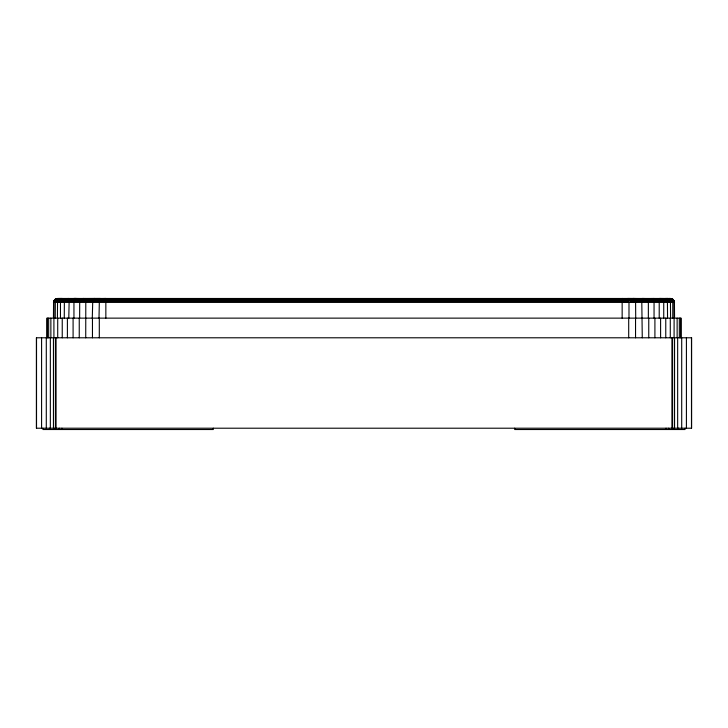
<?xml version="1.0" encoding="UTF-8"?>
<svg xmlns="http://www.w3.org/2000/svg" width="728" height="728" viewBox="0 0 728 728"><rect width="100%" height="100%" fill="white"/><g stroke="black" fill="none" stroke-linecap="round" stroke-linejoin="round"><path stroke-width="1.09" d="M100.373 298.48L62.981 298.616C60.342 298.38 56.183 297.898 55.346 301.392L53.881 302.411L54.291 300.446L53.908 301.392L53.908 337.792M674.565 318.136L674.428 301.392L672.599 299.008L670.634 298.48L57.366 298.48L55.401 299.008L53.572 301.392L53.435 318.136M57.676 298.48L54.919 299.636L53.881 302.411L55.728 300.446M105.851 318.136L105.851 298.48L99.39 298.616L99.008 318.136M73.947 318.136L73.947 302.411L74.847 298.48L97.98 298.799M672.781 318.136L672.781 302.411C672.781 298.28 668.04 298.161 665.019 298.616L86.905 298.616L85.795 302.411L85.731 337.792M627.627 298.48L667.84 298.835M99.263 299.008L94.203 298.48L92.793 299.008L92.283 318.136M58.04 298.616L81.099 298.616L79.707 301.392L79.643 318.136M53.908 301.392L53.435 302.411L674.565 302.411L672.972 299.636L670.634 298.48M60.46 318.136L60.46 302.411L61.989 298.48L59.241 299.008L56.666 298.616M76.231 298.48L70.843 298.616L69.16 300.446L68.787 318.136M654.053 318.136L654.053 302.411L653.153 298.48L665.838 299.008M56.347 298.616L60.115 298.616L58.486 299.636L57.548 301.392L57.421 318.136M74.647 299.636L75.712 298.616M659.213 318.136L659.213 302.411L658.394 299.636L659.432 298.48L671.334 298.616L673.082 299.636L669.341 298.48L672.272 299.008M642.269 337.792L641.768 299.636L642.815 298.48L662.171 299.008L663.736 302.411L663.736 318.136M61.452 299.636L62.754 298.48L60.124 298.871M55.028 299.636L57.366 298.48M67.467 298.48L65.829 299.008L64.373 301.392L64.264 318.136M56.329 299.636L58.659 298.48L55.728 299.008M58.486 299.636L61.989 298.48L62.162 299.008L70.843 298.616M92.793 299.008L94.203 298.48M80.217 299.636L83.638 298.48L86.541 299.008L627.855 299.008L633.26 298.48L641.095 298.616L641.768 299.636M54.919 299.636L58.659 298.48M627.745 298.616L628.064 301.392L628.992 302.411L635.58 300.446L634.962 298.616L630.757 298.799M83.201 298.944L85.185 298.48L82.446 298.799M69.606 299.636L74.847 298.48L75.139 299.008L83.638 298.48L86.232 299.636M627.945 299.636L633.26 298.48L635.207 299.008L642.815 298.48L647.784 299.636L648.357 302.411L648.357 318.136M66.739 298.835L68.569 298.48L66.576 298.616M642.424 298.835L646.373 298.835M58.786 298.48L55.401 299.008M622.149 302.411L628.064 301.392L55.346 301.392L55.219 318.136M651.769 298.48L655.955 298.799M628.018 300.446L628.992 302.411L635.68 301.392L674.428 301.392M74.847 298.48L62.162 299.008M671.653 298.616L667.885 298.616L669.514 299.636L670.452 301.392L670.579 318.136M672.599 299.008L665.246 298.48L667.43 301.392L667.54 318.136M54.591 299.636L673.409 299.636M53.963 300.446L674.037 300.446M670.324 298.48L671.334 298.616M660.533 298.48L661.424 298.616M672.172 299.008L669.214 298.48L670.879 299.008M669.341 298.48L669.96 298.616M94.74 298.48L96.86 298.944M655.245 298.944L646.901 298.616L647.784 299.636M665.246 298.48L669.514 299.636M659.432 298.48L662.817 299.636M633.26 298.48L635.417 299.636M657.157 298.616L658.394 299.636M652.288 298.616L652.861 299.008M673.591 300.446L674.119 302.411L674.092 337.792M628.737 299.008L622.149 298.48L622.149 318.136M673.709 300.446L674.119 302.411L674.092 301.392M635.58 300.446L635.717 318.136M691.473 337.792L691.473 428.21M686.413 337.792L686.413 428.21M685.048 428.21L685.048 429.52L514.696 429.52L514.696 428.21M681.708 337.792L681.708 428.21M681.117 337.792L681.117 318.136L46.883 318.136L46.883 337.792M680.671 318.136L680.671 337.792M679.333 318.136L679.333 337.792M678.523 428.21L678.523 429.52M677.659 337.792L677.659 428.21M677.131 318.136L677.131 337.792M674.556 337.792L674.556 428.21M672.936 428.21L672.936 429.52M672.608 337.792L672.608 428.21M671.944 337.792L671.944 428.21M670.288 318.136L670.288 337.792M668.677 428.21L668.677 429.52M666.056 428.21L666.056 429.52M665.765 318.136L665.765 337.792M660.605 318.136L660.605 337.792M654.909 318.136L654.909 337.792M648.757 318.136L648.757 337.792M635.544 318.136L635.544 337.792M628.992 302.411L628.992 318.136M628.701 318.136L628.701 337.792M213.304 428.21L213.304 429.52L42.952 429.52L42.952 428.21M99.299 318.136L99.299 337.792M92.456 318.136L92.456 337.792M79.243 318.136L79.243 337.792M73.091 318.136L73.091 337.792M67.395 318.136L67.395 337.792M62.235 318.136L62.235 337.792M61.944 428.21L61.944 429.52M59.323 428.21L59.323 429.52M57.712 318.136L57.712 337.792M56.056 337.792L56.056 428.21M55.392 337.792L55.392 428.21M55.064 428.21L55.064 429.52M53.444 337.792L53.444 428.21M50.869 318.136L50.869 337.792M50.341 337.792L50.341 428.21M49.477 428.21L49.477 429.52M48.667 318.136L48.667 337.792M47.329 318.136L47.329 337.792M46.292 337.792L46.292 428.21M41.587 337.792L41.587 428.21M36.527 337.792L36.527 428.21M691.6 337.792L36.4 337.792L36.4 428.21L691.6 428.21L691.6 337.792"/></g></svg>
